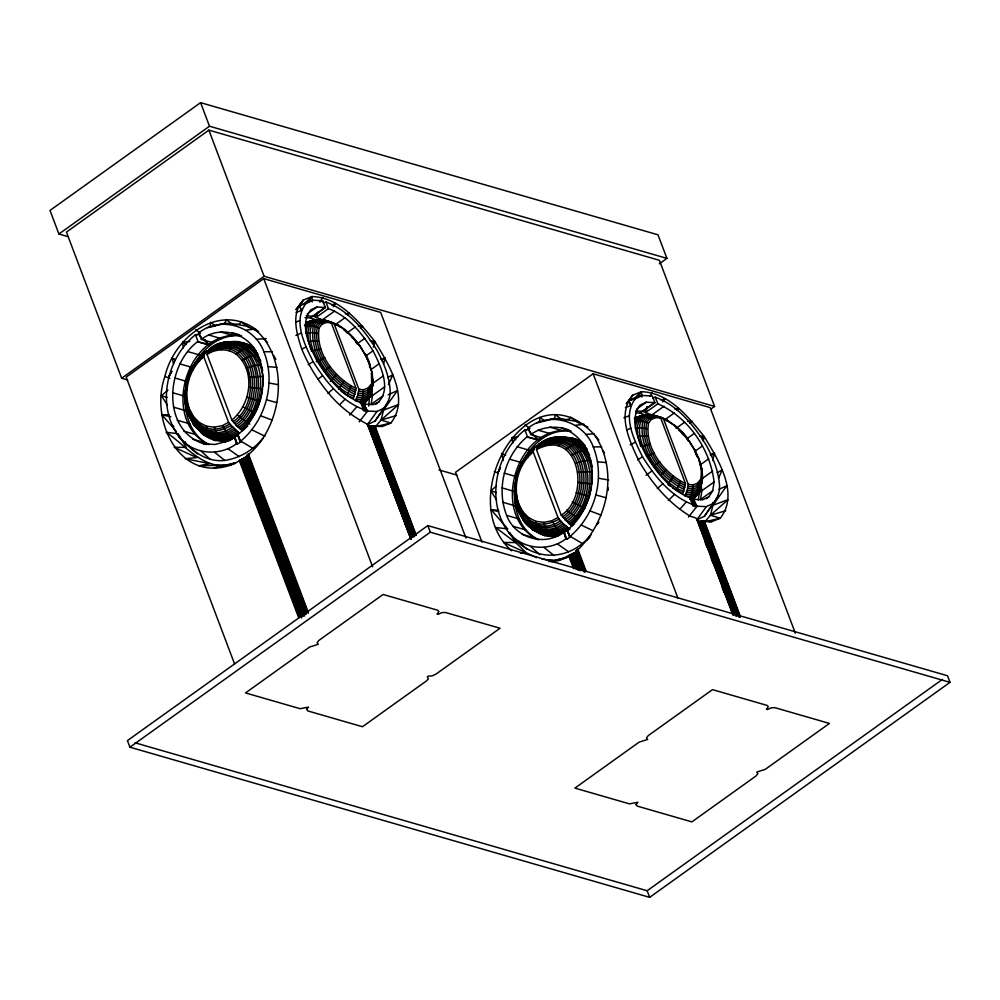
<?xml version="1.0" encoding="UTF-8"?>
<svg xmlns="http://www.w3.org/2000/svg" width="1000" height="1000" viewBox="0 0 1000 1000"><rect width="100%" height="100%" fill="white"/><g stroke="black" fill="none" stroke-linecap="round" stroke-linejoin="round"><path stroke-width="1.5" d="M369.462 366.85C370.838 359.7 359.125 343.688 369.625 363.938M699.1 461L698.713 458.25C701.375 466.075 703.475 474.95 701.5 483.125M369.762 364.862L365.4 354.775C356.65 339.9 343.55 323.175 325.25 320.938M694.55 451.138L694.663 449.475L699.025 459.113M189.35 408.812L193.55 416.662L199.4 422.587C196.812 432.875 207.525 438 215.738 440.562L203.088 434.438L194.05 425.288L188.075 413.9L189.35 408.812C183.188 390.725 188.912 368.963 203.837 356.838L205.012 352.5L209.15 350.35M207.1 354.513C212.3 337.762 242.3 339.487 254 348.1C247.525 345.925 240.863 349.938 236.275 354.263C227.638 348.15 215.7 348.55 207.1 354.513L231.85 420.012L236.988 426.175L242.587 430.737L247.75 425.988M538.55 445.513L534.412 447.663L533.237 452.013C518.312 464.125 512.587 485.9 518.75 503.988L517.475 509.075L521.7 515.825M574.05 524L571.987 525.9L570.588 524.95L561.25 515.175L536.5 449.675C541.35 433.413 570.575 434.55 582.1 442.612M365.3 401.9C374.9 394.663 370.588 381.287 371.725 371.388L373.062 383.325L371.4 389.412M518.75 503.988L522.95 511.838L528.8 517.75C527.762 523.088 529.963 530.087 535.988 531.112M698.325 493.2L692.163 500.763L700.5 488.425C701 481.075 701.525 473.963 701.125 466.55C704.325 478.263 701.988 492.025 692.35 500M341.062 391.138L347.088 395.375L353.575 398.225L356.087 388.438L331.337 322.938C325.188 319.113 316.55 318.75 309.913 321.275M372.312 378.65L373.062 383.325L370.55 394.925L366.863 399.538L361.262 401.5L355.438 400.812L357.775 395.213L358.862 389.237L334.113 323.738L329.925 321.512M672.875 488L682.975 493.387L685.487 483.6L660.738 418.1C654.1 414.212 644.55 413.375 637.762 417.35M701.712 473.812L702.463 478.5L699.95 490.087L696.25 494.712L690.662 496.675L684.837 495.988L687.175 490.387L688.263 484.4L663.512 418.9L659.325 416.688L654.65 416.112M369.325 363.088L372.362 373.875L372.25 376.475L371.45 373.725M198.425 361.825L198.487 358.5L205.625 351.75M527.825 457L527.888 453.675L530.3 452.275M192.8 370.037L191.962 368.025L198.875 357.962L200.9 357.1M522.2 465.213L521.362 463.2L528.275 453.125M361.475 404.862L364.125 409.7L361.625 403.075L360.812 403.663L363.688 404.762L364.5 404.175L367.013 410.8L366.312 411.625L363.438 410.525L364.125 409.7C341.488 401.45 325.562 381.388 313.15 361.587C304.65 344.588 292.688 321.175 305.875 303.625L313.038 300.25L322.375 300.663L325.513 307.525L313.312 316.262L306.087 315.812M368.675 406.112L369.663 394.588M375.725 404.35C393.237 391.475 380.788 366.025 373 350.812C362.125 333.475 348.188 315.912 328.4 308.637L325.9 302.013L323.35 302.812M384.15 408.075L376.987 411.463L367.362 424.688L375.1 421.037C380.95 411.475 390.6 403.225 390.15 391.112C389.487 376.5 383.787 362.825 376.875 350.125C364.462 330.312 348.537 310.25 325.9 302.013M690.212 498.825L693.525 504.862L691.025 498.237L690.212 498.825L693.088 499.938L693.9 499.35L696.4 505.975L695.713 506.8L692.837 505.7L693.525 504.862C670.888 496.625 654.963 476.562 642.55 456.763C634.05 439.75 622.087 416.35 635.275 398.8L642.438 395.425L652.412 396.075L654.912 402.7L642.712 411.438M698.3 499.825L699.412 492.488L714.062 482C710.387 449.162 688.2 417.15 657.8 403.8L655.3 397.188L652.75 397.987M706.338 498.638L708.787 496.887L712.725 490.8L714.062 482M698.05 519.25L704.5 516.2C710.35 506.65 720 498.387 719.55 486.287C718.888 471.662 713.175 458 706.275 445.288C693.863 425.487 677.938 405.425 655.3 397.188M206.363 444.575C161.012 432.575 165.075 366.112 197.562 341.712L208.4 344.438L204.9 339.475M209.213 444.487C190.45 435.925 183.412 412.6 185.487 393.35M186.838 384.525L187.288 381.575L174.838 377.975M201.388 339.412C220.35 324.312 249.988 333.713 258.263 356.15C268.988 383.175 260.125 416.075 237.95 434.675L240 441.575L240.75 441.125C265.988 419.938 276.087 382.475 263.875 351.712C254.425 326.037 220.487 315.45 198.888 332.788L201.388 339.412L211.775 342.413M563.525 532.15L566.025 538.763L566.775 539.25L570.138 537.225L566.888 530.125L567.587 530.325L563.525 532.15C544.562 547.25 514.925 537.837 506.65 515.4C495.925 488.375 504.787 455.475 526.962 436.875L537.8 439.6L535.175 435.875M538.612 539.65C518.513 530.288 511.712 504.55 515.562 484.1M516.013 481.163L516.462 478.212M567.95 531.613L569.4 536.75L570.15 536.287C595.388 515.112 605.487 477.65 593.275 446.887C583.825 421.213 549.875 410.613 528.288 427.95L530.788 434.575L541.175 437.575M235.65 463.1C181.4 486.85 148.837 421.4 164.925 376.438C174.05 336.625 220.525 300.975 258.012 331.112M511.6 550.763C451.012 497.525 532.913 357.612 598.875 440.075M595.037 435.575C619.388 472.225 606.9 523.288 575.9 551.625L583.075 570.612M185.5 395.913L185.2 391.012L187.512 379.012L192.188 367.738L193.825 367.45M231.85 420.012C250.9 404.762 256.062 371 236.275 354.263M241.188 429.787C253.775 419.925 260.688 404.45 262.538 388.812L248.75 387.262M516.337 484.75L514.562 485.85L515.438 499.275L514.6 486.175L516.912 474.188L521.362 463.2L522.513 462.625M514.825 486.512L516.912 474.188L518.275 474.675M561.25 515.175C591.65 496.125 578.713 426.5 536.5 449.675M589.788 495.1L591.4 486.763M410.125 536.675L368.413 426.3L382.3 426.475L390.838 423.038C410.387 398.275 388.375 363.85 374.837 341.438C358.988 321.625 339.462 297.35 312 296.55L303.463 299.988L296.087 309.488L303.463 299.988C290.725 313.025 296.525 333.088 301.475 348.312C308.625 366.125 319.05 382.388 331.65 396.825C341.987 408.387 354.637 417.863 368.35 424.65L411.337 537.913M708.988 521.712L711.7 521.638L720.238 518.212C739.788 493.45 717.763 459.012 704.237 436.6C688.388 416.8 668.863 392.512 641.388 391.712L632.863 395.15L626.413 403.475M328.4 308.637L316.188 317.375L317.087 313.1M657.8 403.8L645.588 412.55L646.787 406.838M356.087 388.438C334.487 377.938 314.95 352.713 319.15 327.8L322.188 324.012L326.788 322.4L331.337 322.938M372.75 380.188L371.425 386.163L368.263 390.125L363.462 391.812L358.65 391.238M373 381.763L371.625 387.975L368.338 392.088L363.338 393.837L358.288 393.237M371.087 390.838L369.825 396.512L362.762 405.6M635.525 426.788L636.763 421.213L640.462 416.587L646.062 414.625L655.037 415.5M685.487 483.6C663.888 473.1 644.35 447.887 648.55 422.975L651.587 419.175L656.188 417.575L660.738 418.1M696.05 495.9L696.7 492.962M702.15 475.363L700.825 481.337L697.663 485.3L692.862 486.975L688.05 486.413M700.8 484.588L699.225 491.688L695.462 496.4L689.762 498.387L692.463 491.012L692.812 484.938L697.412 483.338L700.438 479.538M702.4 476.925L701.025 483.137L697.738 487.262L692.738 489.012L687.688 488.413M516.5 494.75L514.75 497.438C515.425 520.887 543.112 539.025 563.138 523.675L568.737 528.237L560.638 532.55L550.413 534.587L540.487 533.3L537.263 528.275L535.913 521.35L528.8 517.75M373.425 347.2L374.837 341.438L370.375 340.737M703.175 440.938L704.237 436.6L699.762 435.913M383.55 410.075L398.65 404.462L381.062 420.062L390.838 423.038L375.513 426.637L381.062 420.062L383.55 410.075L397.438 390.55L388.113 394.875M704.912 521.8L710.462 515.225L712.95 505.238L712.775 502.413M383.65 363.787L385.125 357.975L380.875 359.363M712.675 460.412L714.525 453.137L710.275 454.525M229.137 465.4C279.488 448.738 296.75 364.162 254.562 329L251.15 329.05M350.875 386.15L347.088 395.375M680.275 481.312L676.488 490.55M193.55 416.662L192.763 420.812L193.487 424.325L203.088 434.438L214.475 440.225L225.875 441.875M522.95 511.838C518.6 524.637 536.763 531.25 545.138 535.737L540.487 533.3M213.175 351.275C214.838 341.875 227.35 341.525 234.725 342.175M542.575 446.438C545.812 433.575 565.175 437.488 574.263 438.65M220.9 324.113L224.887 323.438L226.137 319.637L231.163 323.438L247.2 326.25L258.55 331.912M550.3 419.288L554.275 418.6L555.538 414.812L560.55 418.612L576.6 421.425L587.938 427.075M316.188 317.375L318.038 311.875M645.588 412.55L647.438 407.038M246.488 456.312L248.925 454.525M189.875 374.562C196.938 353.175 217.688 332.65 241.675 336.075M571.075 431.25C544.075 427.575 522.913 452.775 516.688 476.75L504.237 473.15M188.888 379.513L187.425 379L192.562 367.55L180.012 363.95M192.575 368.75C174.638 394.1 194.913 445.637 229.788 423.988L239.338 433.062L231.238 437.375L221.012 439.425L211.088 438.137L207.862 433.1L206.513 426.175L199.4 422.587M516.912 474.212L521.587 462.912M517.188 474.312L521.962 462.713M570.588 524.95L577.675 518.425L584.663 508.237L589.525 496.488L576.2 492.512M388.438 384.613L392.825 374.712L387.738 377.612M718.462 478.363L722.225 469.875L717.138 472.788M343.787 381.163L338.65 389.438M673.188 476.337L668.05 484.613L670.462 486.312M186.637 404.65L185.4 402.912L185.175 390.688L186.938 389.588M221.287 349.65C224.775 339.762 236.6 340.35 244.862 343.488M550.688 444.825L553.35 440.65L556.663 437.887C600.013 440.312 597.8 503.6 569.175 523.875M375.1 421.037L388.638 401.138M704.5 516.2L718.037 496.312M319.925 301.975L322.925 297.4M650.075 396L652.325 392.575M312.362 301.863L312 296.55L308.438 301.875L299.538 305.5L301.388 310.562L296.025 312.3M641.762 397.038L641.388 391.712L637.837 397.038L628.938 400.662L626.35 403.663M191.925 368.4L199.412 357.55M198.35 359.8C171.762 383.938 189.3 449.875 231.062 425.575M192.338 369.412L198.212 360.838L203.938 355.562M521.325 463.575L528.812 452.713M521.45 464.038L529.487 452.425L536.575 445.9M625.425 407.463L630.788 405.737L628.938 400.662L632.863 395.15C616.613 413.925 629.575 441.012 638.575 460.225C650.75 481.725 666.938 501.337 687.887 514.763C689.675 517.325 697.775 516.712 697.613 520.562M239.375 324.312L241.1 321.912L249.175 327.65M568.775 419.487L570.5 417.088L578.575 422.825M696.762 519.85L706.388 506.625L713.55 503.25M229.175 350.675C234.988 340.238 249.513 341 255.987 350.988M558.575 445.838C564.388 435.4 578.9 436.175 585.388 446.15M333.237 306.75L335.812 303.425L331.75 305.025M662.638 401.912L665.212 398.6L661.15 400.2M359.162 421.838L367.65 411.05L376.987 411.463M688.55 517.013L697.05 506.213L706.388 506.625M304.55 325.6L307.413 322.025L311.062 321.413L316.712 321.9L322.188 324.012M309.212 321.625L305.45 326.337L313.3 326.175L319.15 327.8M358.862 389.237L363.413 389.775L368.013 388.162L371.037 384.363M371.637 389.762L368.225 394.025L366.062 401.225L360.363 403.225L363.062 395.838L363.413 389.775M371.463 391.525L367.95 395.925L362.612 397.8L357.137 397.15M364.712 403.162L368.925 398.025M634.9 419.575L636.812 417.188L640.462 416.587L646.112 417.075L651.587 419.175M638.612 416.8L634.85 421.5L642.7 421.337L648.55 422.975M701.038 484.938L697.625 489.2L696.888 492.938L691.413 494.862L685.75 494.188M700.863 486.7L697.337 491.1L692.013 492.962L686.538 492.325M597.025 524.6L598.913 522.275M336.788 374.475L330.325 381.475M666.188 469.637L661.15 475.225L669.262 482.987L677.475 488.762L683.763 491.525M349.613 415.062L356.775 406.875M680.025 509.062L686.175 502.05M347.537 315.225L349.35 313.238L345.337 313.913M676.938 410.387L678.75 408.413L674.737 409.087M200.525 333.263L194.762 335.262C166.012 359.225 156.213 406.1 179.163 437.125C191.163 449.975 205.837 462.6 224.737 460.438C239.737 458.175 253.2 450.075 262.85 438.45M530.85 432.537L527.875 429.513L524.163 430.438C495.412 454.4 485.6 501.262 508.562 532.3C530.262 561.487 567.913 563.237 591.15 534.725M340.012 404.325L345.087 399.225M668.388 500.513L674.488 494.4M187.1 399.575L185.362 402.275L188.375 414.762L190.3 416.9M586.55 540.513L589.825 537.413M305.125 302.95L312 296.55M641.388 391.712L634.525 398.113L628.938 400.662L630.788 405.737M360.513 328.175L362.65 326.188L358.275 326.15M689.912 423.35L692.05 421.362L687.675 421.325M198.487 358.5L206.35 351.163M201.112 356.325L207.175 350.725M198.25 359.162L204.525 353.387M201.938 356.15L204 354.25M198.15 359.95L204.163 354.412M233.05 421.662C264.913 401.763 251.35 328.888 207.188 353.237M234.312 423.25C266.988 402.013 254.2 326.825 207.425 352.075M235.625 424.75C269.55 402.775 256.275 324.787 207.775 351.05M236.988 426.175C268.188 405.763 262.925 333.65 215.588 346.262M238.375 427.5C274.45 404.212 260.325 321.425 208.875 349.425M239.788 428.7C268.4 408.425 270.613 345.15 227.262 342.713M527.888 453.675L535.737 446.325M527.65 454.338L533.925 448.55M535.462 447.525L537.525 445.625M527.55 455.112L533.562 449.575M533.337 450.737C501.475 470.637 515.025 543.5 559.188 519.163L563.138 523.675M562.45 516.825C594.3 496.925 580.75 424.062 536.587 448.4M563.713 518.413C596.388 497.188 583.6 421.987 536.825 447.25M565.025 519.925C598.95 497.938 585.675 419.963 537.175 446.225M566.388 521.35C597.587 500.938 592.325 428.825 544.987 441.438M567.775 522.663C603.85 499.387 589.725 416.6 538.275 444.588M576.675 551.575L558.538 560.562L551.5 561.775M565.675 449.438L574.913 443.5L582.163 442.887M706.3 521.475L720.238 518.212L710.462 515.225L728.05 499.637L712.95 505.238L726.838 485.725L718.85 489.425M327.925 393.363L333.4 388.625M657.325 488.537L662.8 483.787M167.175 404.775L161.412 395.675L167.963 390.075M496.575 499.938L490.812 490.838L496.275 486.175M367.962 425.588L368.35 424.65M372.463 343.338L374.837 341.438M701.862 438.512L704.237 436.6M365.363 355.325L359.837 345.65M688.438 441.4C688.012 436.275 678.612 428.088 673.35 424.938M317.838 379.237L322.512 375.788M646.062 475.262L651.912 470.95M240.325 460.688L243.425 458.45M568.688 556.6L572.825 553.625M659.325 263.812L666.912 258.375L658 234.812L200.588 102.65L50 210.438L58.913 234.013L67.9 236.612M58.913 234.013L209.488 126.225L666.912 258.375M710.825 409.137L714.6 406.425L659.388 260.287L208.875 130.137L66.438 232.1L121.662 378.237L127.65 379.963M121.662 378.237L264.1 276.275L714.6 406.425M465.938 538.013L380.688 312.413L263.738 278.625L126.175 377.088L234.525 663.825M307.162 314.012L316.925 307.013L325.513 307.525M305.012 317.625L310.475 317.863L325.125 307.375M334.688 311.038L322.475 319.788L312.913 316.112M335.175 324.75L344.938 317.762M347.875 332.312L355.2 327.075M357.45 343.6L364.775 338.35M365.675 356.062L373 350.812M370.763 369.75L379.312 363.625M372.3 383.775L383.288 375.913M370.012 397.312L384.663 386.825M383.325 395.625L371.112 404.375L372.45 395.562L371.425 387.375M795.337 633.188L710.088 407.575L593.138 373.787L455.575 472.25L481.975 542.125M427.8 525.6L127.45 740.6L129.938 747.2L649.65 897.35L950 682.35L947.5 675.75L427.8 525.6L430.3 532.2L950 682.35M129.938 747.2L430.3 532.2M636.562 409.175L646.325 402.188L654.912 402.7M635.775 412.85L639.875 413.038L654.525 402.55M664.087 406.213L651.875 414.95L642.312 411.287L635.487 410.988M664.575 419.925L674.338 412.925M676.062 428.363L684.6 422.25M686.85 438.762L694.175 433.525M695.075 451.238L702.4 445.988M700.163 464.913L708.713 458.8M701.7 478.95L712.688 471.075M712.725 490.8L700.512 499.538L701.85 490.737L700.987 483.913M134.938 742.763L647.15 890.75L942.438 679.388M326.788 322.4L320.163 319.688L314.825 321.562L311.312 325.962C306.663 341.912 315.9 357.85 324.3 370.85L330.363 366.525M656.188 417.575L649.55 414.862L644.225 416.725L640.713 421.125C636.062 437.088 645.3 453.013 653.7 466.012L659.762 461.7M381.538 360.462L385.125 357.975M710.938 455.625L714.525 453.137M308.225 364.65L313.15 361.587M637.612 459.825L642.55 456.763M242.138 360.188L249.163 356.6L257.488 355L260.825 361.238M571.538 455.35L578.562 451.775L586.888 450.163L589.562 455.163M215.287 325.825L209.988 327.262L210.65 322.3L215.287 325.825L224.288 323.425M544.688 421L539.388 422.438L540.05 417.475L544.688 421L553.688 418.587M234.125 436.975L236.625 443.6L237.375 444.087L240.738 442.062L238.188 435.15L226.775 441.388L214.988 444.475L203.4 443.713M179.163 437.125C192.85 454.375 219.387 456.912 236.625 443.6L234.812 437.175L237.375 444.087M530.788 434.575C541.65 426.475 556.4 425.275 568.938 429.975M566.888 530.125L567.35 529.85C598.75 505.85 604.188 442.512 561.512 427.837M508.562 532.3C522.25 549.55 548.787 552.087 566.025 538.763L564.212 532.35L566.775 539.25M209.6 348.825C235.575 328.537 268.212 358.462 262.512 387.262M210.438 348.4L219.475 343.812L221.812 343.663M206.513 426.175L214.4 427.2L222.512 425.575L228.588 422.337L229.788 423.988M232.375 427.088C208.15 445.037 179.75 416.188 185.325 390.375M233.738 428.512C217.8 440.65 193.775 431.75 187.975 412.975M235.125 429.825C224.8 437.025 210.463 437.675 200.05 430.288M236.525 431.037C225.963 438.413 211.275 439.087 200.613 431.538M237.938 432.113C227.162 439.637 212.188 440.35 201.312 432.638M211.088 438.137L212.138 439.012L222.175 440.3L232.512 438.237L237.987 435.325M539 444C546.362 439.663 555.525 435.812 564.125 437.337M539.837 443.562L548.875 438.988L551.213 438.837M535.913 521.35L543.8 522.362L551.912 520.75L557.987 517.513L559.188 519.163M560.45 520.75C537.05 538.025 509.7 510.15 515.075 485.262M561.775 522.25C546.325 534 523.062 525.337 517.45 507.163M564.525 525C551.462 534.562 531.838 531.85 522.475 518.413M565.925 526.2C552.562 536.013 532.463 533.25 522.875 519.487M567.337 527.288C556.562 534.812 541.587 535.525 530.712 527.812M541.538 534.175L551.575 535.475L561.912 533.413L570.112 529.038M208.263 350.163L220.613 343.65M537.663 445.337L545.913 441M302.113 349.012L305.95 347M630.237 444.85L635.35 442.175M316.2 361.7L324.925 357.863M316.925 307.013L310.637 309.988C299.05 325.4 309.562 345.962 317.025 360.887C327.9 378.237 341.825 395.8 361.625 403.075M379.387 401.725L373.1 404.688L364.5 404.175M646.325 402.188L640.037 405.15C628.45 420.562 638.962 441.125 646.425 456.062C657.3 473.4 671.225 490.962 691.025 498.237M708.787 496.887L702.5 499.862L693.9 499.35M647.4 455.975L654.325 453.038M295.912 335.438L301.425 333.013M626.688 430L630.825 428.188M246.337 368.038L254.025 365.7L261.225 364.913L262.65 370.737M575.737 463.2L583.425 460.863L590.625 460.087L592.4 467.35M295.837 322.088L299.862 320.588M623.9 417.762L629.263 415.763M558.538 560.562L565.05 558.263M306.962 322.312L314.913 319.625L325.637 320.337M316.663 319.462L311.062 321.413L307.362 326.037L305.825 333.013L311.875 332.6L317.887 333.525M321.887 320.1L316.712 321.9L313.3 326.175C308.575 354.237 330.625 382.675 355.012 394.412M362.212 403.812L365.112 402.8M634.888 418L646.062 414.625L656.562 415.887M634.212 418.6L636.575 417.775M651.287 415.262L646.112 417.075L642.7 421.337C637.975 449.412 660.025 477.837 684.412 489.588M690.163 499.487L694.513 497.975M307.413 322.025L305.675 322.587L313.2 320L316.238 320.35M636.812 417.188L635.075 417.762L642.6 415.163L645.638 415.525M311.375 351.25L320.875 349.087M320.662 301.65L323.013 300.912M319.4 301.575L322.375 300.663M305.875 303.625L299.538 305.487L301.388 310.562M381.062 420.062L396.413 415.538M628.938 400.662L635.275 398.8M710.462 515.225L725.8 510.712M307.925 301.725L313.038 300.25M637.325 396.887L642.438 395.425M548.837 561.613L567.65 557.35M550.288 561.5L566.2 557.688M230.5 342.375L233.475 341.788M232.3 439.237L223.375 441.012L212.138 439.012M230.575 440.35L224.613 441.538C218.75 439.263 215.763 432.962 214.4 427.2M559.9 437.55L562.875 436.95M560.212 534.7L552.775 536.188L542.675 534.875M558.488 535.812C540.475 539.738 523.488 525.25 517.475 509.075M207.488 327.625L210.312 327.062M536.888 422.8L539.712 422.238M234.112 324.975L238.738 324.137M320.163 319.688L312.938 321.4L309.325 325.913L307.812 332.725L308.512 341.362L318.475 340.788M563.513 420.138L568.138 419.312M649.55 414.862L642.337 416.562L638.725 421.087L637.212 427.9L637.913 436.538L647.875 435.95M248.588 377.262L262.337 376.413M577.987 472.438L591.737 471.587L591.938 483.988L578.15 482.438M194.762 335.262L197.475 334.862M524.163 430.438L529.925 428.438L525.062 424.913M635.225 428.175L641.275 427.775L647.288 428.7M246.2 330.138L253.125 329.212M575.6 425.3L582.525 424.387M183.35 348.025L182.638 342.35L189.85 341.413M512.75 443.188L512.038 437.525L517.8 436.775M650.275 444.263L640.775 446.425L637.913 436.538M697.812 521.462L711.7 521.638M211.375 348.125L212.413 348.013M540.775 443.3L542.925 443.237M520.45 553.312L526.287 552.75L536.525 557.612M256.35 339.263L266.137 338.562M585.75 434.425L594.138 433.837M548.763 560.5L553.188 560.4L541.912 559.15M580.55 424.225L583.962 424.162M224.887 323.438L231.163 323.438M351.812 337.3L353.413 337.7M554.275 418.6L560.55 418.612M678.962 430.312L682.812 432.875M263.875 351.712L272.337 351.75M593.275 446.887L601.737 446.912M176.425 431.5L161.838 414.712L169.288 415M506.8 527.788L491.225 509.875L498.688 510.175M241.05 335.575C186.65 329.038 159.688 420.213 208.463 444.45M570.45 430.737C516.05 424.2 489.087 515.388 537.863 539.625M268.25 366.65L276.925 367.413M597.65 461.825L606.325 462.575M318.113 319.625L327.163 320.712M328.625 321.275L323.575 320.688L318.587 322.425L315.287 326.55C310.725 353.65 332 381.075 355.525 392.438M330.025 322.025L325.213 321.45L320.412 323.137L317.25 327.1C312.85 353.137 333.288 379.5 355.875 390.438M658.025 416.45L652.975 415.85L647.987 417.6L644.688 421.725C640.125 448.812 661.4 476.25 684.912 487.612M659.425 417.188L654.613 416.625L649.812 418.3L646.637 422.262C642.25 448.3 662.688 474.663 685.275 485.613M357.775 395.213L363.062 395.838L368.225 394.025L368.013 388.162M356.35 399.025L362.013 399.688L367.488 397.775L371.1 393.25L372.938 384.9L372.137 372.612M688.263 484.4L692.812 484.938M687.175 490.387L692.463 491.012L697.625 489.2L697.412 483.338M178.375 433.738L166.175 432.3C187.288 446.4 206.238 474.125 235.362 462.788L213.65 468.062L223.787 465.225L198.688 465.788L209.688 463.663L185.225 458.7L196.887 457.587L174.15 447.3L186.213 447.388L179.088 434.975M507.775 528.9L495.575 527.475L515.612 542.55L526.287 552.75L503.537 542.463L515.612 542.55L509.913 532.625M229.7 341.775C244.137 341.4 256.3 351.85 261.225 364.913M559.1 436.938C573.525 436.562 585.7 447.025 590.625 460.087M557.863 437.312C576.613 436.737 589.913 454.225 591.737 471.587M269.2 383.062L277.913 384.613M598.587 478.237L608.763 480.05M334.688 323.888L337.188 324.613L346.413 331.012L345.7 330.438L343.95 329.775L347.312 333M663.512 418.9L668.725 421.188L664.087 419.062L666.438 420.712M161.838 414.712L170.875 416.825M491.225 509.875L498.762 511.65M206.6 435.938L204.163 435.1L193.487 424.325M555.262 537.05C548.638 535.45 545.237 528.475 543.8 522.362M266.625 399.825L276.65 402.575M596.025 494.988L606.05 497.75M232.113 332.663L239.537 334.812M220.525 331.912L232.975 335.513M549.925 427.088L562.375 430.688M208.738 335L221.188 338.6M538.138 430.163L550.588 433.762M197.562 341.712L210.012 345.3M526.962 436.875L539.412 440.475M187.763 351.587L200.225 355.188M517.163 446.75L529.625 450.35M509.412 459.125L521.875 462.725M172.575 392.7L185.037 396.3M501.975 487.863L514.438 491.463M438.95 469.9L456.912 475.1M173.4 407.113L185.863 410.712M502.8 502.275L515.262 505.875M237.488 434.95L240.738 442.062M177.25 420.238L189.713 423.825M506.65 515.4L519.1 519M183.863 431.175L196.312 434.775M513.25 526.337L525.712 529.938M192.775 439.188L205.225 442.788M522.175 534.35L534.625 537.95M260.125 401.312L246.8 397.337M490.812 490.838L496.525 492.587M161.412 395.675L167.125 397.425M590.125 510.962L601.213 515.138M260.725 415.788L271.812 419.975M639.875 413.038L646.7 415.65M310.475 317.863L315.938 319.962M697.05 506.213L693.088 499.938L695.713 506.8M367.65 411.05L363.688 404.762L366.312 411.625M494.325 471.613L497.987 473.025M164.925 376.438L169.812 378.325M197.8 427.987L194.775 426.15L188.075 413.9M660.8 417.25L666.587 419.787L675.812 426.175L675.1 425.613M659.325 416.688L667.7 420.412M659.062 416.863L662.837 418.512M332.788 322.825L339.325 326.025L334.113 323.738M328.413 321.138L333.438 323.338M326.85 320.95L330.737 322.65M354.363 396.35C341.737 391.637 332.3 381.3 324.3 370.85M584.663 508.237L572.288 501.975M255.263 413.062L242.887 406.8M505.662 455.425L501.562 453.438L503.325 460.425M581.3 525.05L593.125 530.775M172.162 358.263L174.9 359.588L172.162 358.263L173.575 363.862M251.9 429.875L265.038 436.238M571.725 438.062L580.837 442.675L587.275 449.175M570.388 438.05L579.438 442.625L586.888 450.163M242.325 342.9L251.438 347.5L257.875 354.012M240.987 342.887L250.037 347.463L257.488 355M249.812 424.087L237.262 415.025M570.15 536.287L582.388 543.562M240.75 441.125L252.987 448.387M577.675 518.425L566.663 510.188M512.038 437.525L515.712 439.712M182.638 342.35L186.312 344.55M561.912 533.413L556.962 529.025L551.912 520.75M232.512 438.237L227.562 433.862L222.512 425.575M665.375 419.338L672.212 424.137M335.975 324.162L340.538 327.375M557.425 543.925L568.638 551.812M228.025 448.762L239.237 456.65M195.662 329.738L199.312 332.388M254.562 329L256.925 330.763M544.012 547.438L554.138 555.612M214.613 452.275L224.737 460.438M525.037 522.062L518.888 511.438L518.175 508.537M171.637 424.675L173.85 426.65M530.8 546.587L539.862 554.688M201.4 451.413L210.463 459.513M518.713 541.425L526.8 549.1M189.312 446.25L197.4 453.938M674.275 425.2L681.875 432.463L687.987 440.012M345.962 331.062L352.475 337.3L359.462 345.925M530.337 527.013L533.562 530.262M193.075 423.25L201.025 431.25M532.837 434.55L537.8 439.6M198.475 334.338L201.45 337.362M203.438 339.387L208.4 344.438M265.637 340.4L267.562 342.65M682.412 432.6L689.125 440.9M681.213 432.463L683.025 434.7M653.7 466.012L661.15 475.225M353.013 337.438L359.725 345.725M355.425 341.763L357.238 344M689.237 440.812L694.8 449.938M689.6 442.275L694.025 449.325M184.95 441.625L186.425 444.075M603.013 450.562L604.513 453.162M273.612 355.4L275.863 359.3M192.963 421.9L195.637 426.887M694.75 450.5L699.15 460.025L701.762 469.038M695.2 452.537L697.15 456.775M691.263 501.575L692.837 505.7M362.388 407.775L363.438 410.525M704.325 521.075L740.138 615.812M703.875 521.05L740.212 617.212M703.35 521.038L739.688 617.188M702.763 521.05L739.1 617.2M702.138 521.087L737.913 615.775M701.45 521.125L737.25 615.85M700.75 521.188L736.55 615.962M700.013 521.25L735.85 616.087M699.275 521.312L734.587 614.775M698.525 521.388L733.612 614.225M697.6 519.562L733.6 614.8M697.35 519.312L733.562 615.1M697.013 519.062L732.938 614.425M696.575 518.825L732.938 615.037M705.238 542.7L706.875 547.062M711.263 558.663L712.913 563.013M722.225 587.675L723.875 592.025M593.138 373.787L677.837 597.938M577.762 549.025L586.025 570.887M577.3 549.487L585.562 571.337M576.9 549.913L585.163 571.763M576.562 550.312L584.825 572.163M579.975 560.312L582.725 567.587M576.287 550.688L584 571.075M576.087 551L583.787 571.4M575.95 551.275L583.663 571.688M575.538 552.388L582.137 569.862M575.15 552.55L581.75 570M574.7 552.75L581.287 570.175M574.2 552.975L580.775 570.388M573.65 553.237L580.275 570.763M573.062 553.513L579.125 569.562M572.438 553.8L578.5 569.837M524.913 429.975L527.413 436.6M533.237 452.013L557.987 517.513M571.788 554.075L577.85 570.112M571.138 554.375L576.638 568.938M570.475 554.675L575.988 569.237M569.837 554.975L574.788 568.088M569.225 555.262L574.175 568.375M568.638 555.55L573.6 568.675M647.15 890.75L649.65 897.35M374.938 425.9L416.238 535.225M374.475 425.875L415.775 535.163M373.95 425.875L415.238 535.125M373.375 425.887L414.65 535.138M372.738 425.913L414.575 536.638M372.05 425.962L413.9 536.712M371.35 426.012L413.212 536.825M370.613 426.075L412.512 536.962M369.875 426.138L411.812 537.137M367.95 424.137L411.438 539.225M367.612 423.9L411.1 539M367.188 423.663L410.7 538.812M200.588 102.65L209.488 126.225M208.875 130.137L264.1 276.275M263.738 278.625L372.638 566.812M248.363 453.85L308.4 612.737M247.9 454.312L307.925 613.125M247.5 454.75L306.95 612.075M247.162 455.15L306.613 612.463M246.887 455.513L306.35 612.85M246.975 456.5L305.225 610.662M246.688 455.838L306.163 613.225M246.55 456.112L306.1 614.175M246.137 457.225L305.562 614.5M245.75 457.388L305.1 614.45M245.3 457.575L304.575 614.438M244.8 457.812L304.55 615.925M244.25 458.062L303.85 615.788M243.663 458.35L303.2 615.913M243.038 458.625L302.538 616.087M195.512 334.812L198.012 341.438M203.837 356.838L228.588 422.337M242.387 458.913L301.863 616.3M241.737 459.2L301.737 618M241.075 459.5L300.525 616.825M240.438 459.8L299.887 617.125M239.825 460.1L299.288 617.463M239.237 460.387L298.725 617.812M568.1 531.7L570.138 537.225M699.488 462.337L701.8 470.337M369.7 365.838L370.863 369.837M371.637 372.5L372.4 375.163M308.512 341.362L310.963 349.837M514.913 496.788L518.237 510.725M514.788 498.075L517.775 509.938M186.038 404.1L188.837 415.562M607.775 487.2L608.3 490.262M701.538 475.85L702.013 481.613M514.725 485.55L515.025 498.688M306.675 709.4L307.875 710.95L362.475 726.725L426.7 680.75L428.387 678.812L427.287 676.912L428.438 676.1L432 675.938L435.812 674.225L500.037 628.25L445.438 612.475L441.863 612.638L438.05 614.35L437.088 614.075L438.888 611.438L437.688 610.237L383.088 594.462L318.863 640.438L317.075 642.725L318.263 644.275L309.75 646.963L245.525 692.925L300.125 708.7L308.475 707.113L306.675 709.4M636.075 804.575L637.275 806.112L691.875 821.888L756.1 775.913L757.887 773.625L756.688 772.087L765.212 769.388L829.438 723.425L774.837 707.65L771.263 707.812L767.45 709.525L766.488 709.237L768.288 706.6L767.087 705.413L712.487 689.638L648.263 735.6L646.475 737.9L647.663 739.438L639.138 742.125L574.925 788.1L629.525 803.875L637.875 802.275L636.075 804.575M171.8 371.35L168.888 376.562L171.8 371.35M500.475 467.825L498.288 471.725L500.475 467.825"/></g></svg>
